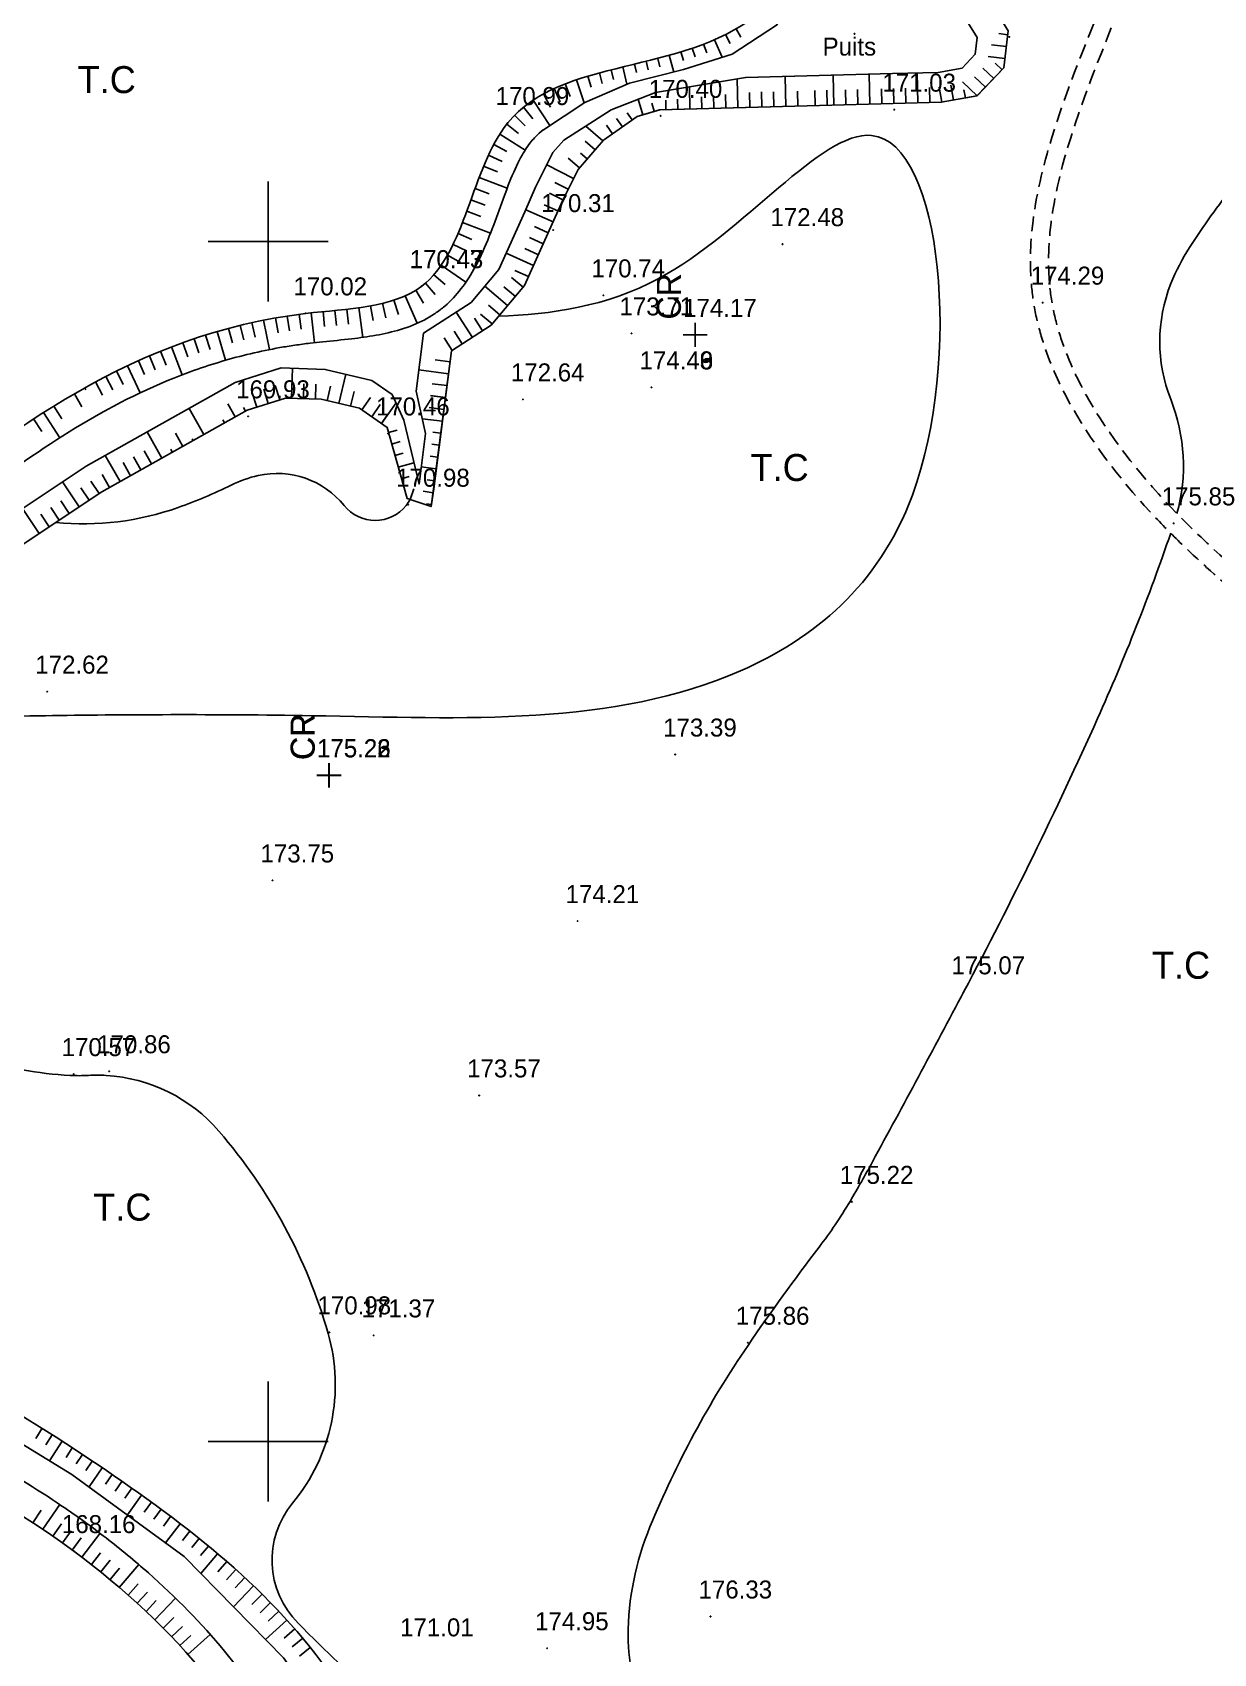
# Model space of a CAD drawing. Extents: x -83928 to -81707, y 15464 to 18601.
# Drawn here: x -83239.3 to -83042.4, y 16564.6 to 16834.9 of the extents above; entities that cross this region are included whole.
import ezdxf

# ---------------------------------------------------------------- set-up
doc = ezdxf.new("R2010")
doc.units = 0
doc.header["$MEASUREMENT"] = 0
doc.linetypes.add('ACAD_ISO03W100', pattern=[30, 12, -18])
doc.linetypes.add('INTERROMPU', pattern=[0.75, 0.5, -0.25])
doc.layers.add('ACCE', color=4, linetype='INTERROMPU', lineweight=25)
for name, color, linetype in [('ALT', 7, 'Continuous'), ('Carroyage 1', 7, 'Continuous'), ('CNiv_1', 1, 'Continuous'), ('CODE', 2, 'Continuous'), ('CONST', 7, 'Continuous'), ('ECOULEMENT', 160, 'ACAD_ISO03W100'), ('POINTS', 3, 'Continuous'), ('Talus', 5, 'Continuous')]:
    doc.layers.add(name, color=color, linetype=linetype)
doc.styles.add('TEXT', font='cyr2.shx')

# ---------------------------------------------------------------- blocks, each defined once
blk = doc.blocks.new('C16')
for p, q in [((-1, 0), (1, 0)), ((0, -1), (0, 1))]:
    blk.add_line(p, q)
at = {"style": 'TEXT'}
blk.add_text('CR', height=2, dxfattribs=at).set_placement((1.28, 1.19))

msp = doc.modelspace()

# ---------------------------------------------------------------- linework, layer by layer
at = {"extrusion": (0.003135, -0.012036, 0.999923)}
for p, q in [((-83128.81, 16782.44, 194.99), (-83128.81, 16786.44, 195.04)), ((-83126.81, 16784.44, 195.01), (-83130.81, 16784.44, 195.02)), ((-83189.86, 16709.02, 194.3), (-83189.86, 16713.02, 194.35)), ((-83189.86, 16709.02, 194.3), (-83189.86, 16713.02, 194.35)), ((-83189.85, 16708.99, 194.3), (-83189.85, 16712.99, 194.35)), ((-83189.85, 16708.99, 194.3), (-83189.85, 16712.99, 194.35)), ((-83189.84, 16709.04, 194.3), (-83189.84, 16713.04, 194.35)), ((-83189.84, 16709.04, 194.3), (-83189.84, 16713.04, 194.35)), ((-83187.86, 16711.02, 194.32), (-83191.86, 16711.02, 194.33)), ((-83187.86, 16711.02, 194.32), (-83191.86, 16711.02, 194.33)), ((-83187.85, 16710.99, 194.32), (-83191.85, 16710.99, 194.33)), ((-83187.85, 16710.99, 194.32), (-83191.85, 16710.99, 194.33)), ((-83187.84, 16711.04, 194.32), (-83191.84, 16711.04, 194.33)), ((-83187.84, 16711.04, 194.32), (-83191.84, 16711.04, 194.33))]:
    msp.add_line(p, q, dxfattribs=at)
at = {"layer": 'ACCE', "linetype": 'INTERROMPU', "ltscale": 5}
for points, knots in [([(-83062.38, 16836.34, 195.43), (-83065.25, 16829.14, 195.35), (-83068.12, 16821.89, 195.28), (-83071.54, 16809.69, 195.14), (-83072.53, 16804.73, 195.08), (-83072.96, 16797.66, 195), (-83072.96, 16795.54, 194.97), (-83072.68, 16791.71, 194.93), (-83072.46, 16790.01, 194.9), (-83071.79, 16786.62, 194.86), (-83071.35, 16784.94, 194.84), (-83069.76, 16779.95, 194.78), (-83068.32, 16776.69, 194.73), (-83063.01, 16766.86, 194.6), (-83058.18, 16760.6, 194.51), (-83051.34, 16753.2, 194.4), (-83049.68, 16751.5, 194.37), (-83046.32, 16748.23, 194.32), (-83044.62, 16746.65, 194.3), (-83039.49, 16742.03, 194.22), (-83036, 16739.12, 194.18), (-83030.36, 16734.49, 194.1), (-83028.2, 16732.74, 194.08), (-83021.75, 16727.46, 193.99), (-83017.46, 16723.87, 193.94), (-83006.93, 16715.14, 193.8), (-83000.67, 16710.01, 193.72), (-82991.37, 16702.9, 193.6), (-82988.47, 16700.76, 193.57), (-82982.59, 16696.59, 193.5), (-82979.61, 16694.57, 193.46), (-82970.6, 16688.63, 193.37), (-82964.48, 16684.86, 193.3), (-82952.06, 16677.47, 193.17), (-82945.76, 16673.85, 193.11), (-82939.47, 16670.24, 193.05)], [0.340268, 0.340268, 0.340268, 0.340268, 22.090575, 22.090575, 37.032625, 37.032625, 43.465616, 43.465616, 48.670202, 48.670202, 53.874789, 53.874789, 64.283962, 64.283962, 86.228506, 86.228506, 93.052523, 93.052523, 99.87654, 99.87654, 113.524575, 113.524575, 121.940084, 121.940084, 138.771101, 138.771101, 162.910485, 162.910485, 173.661716, 173.661716, 184.412946, 184.412946, 205.915408, 205.915408, 227.647852, 227.647852, 227.647852, 227.647852]), ([(-83059.44, 16835.61, 195.41), (-83062.51, 16827.91, 195.33), (-83065.55, 16820.25, 195.25), (-83068.8, 16808.07, 195.11), (-83069.64, 16803.46, 195.06), (-83069.95, 16796.8, 194.98), (-83069.91, 16794.67, 194.95), (-83069.53, 16790.9, 194.91), (-83069.26, 16789.24, 194.89), (-83068.49, 16785.95, 194.84), (-83068, 16784.3, 194.82), (-83066.24, 16779.41, 194.76), (-83064.69, 16776.19, 194.71), (-83059.03, 16766.51, 194.58), (-83053.97, 16760.31, 194.49), (-83043.19, 16749.2, 194.32), (-83037.5, 16744.31, 194.25), (-83029.5, 16737.72, 194.14), (-83027.27, 16735.91, 194.11), (-83022.11, 16731.7, 194.04), (-83019.2, 16729.28, 194.01), (-83013.36, 16724.43, 193.93), (-83010.44, 16721.99, 193.89), (-83001.63, 16714.74, 193.78), (-82995.71, 16709.97, 193.7), (-82986.92, 16703.4, 193.59), (-82984.17, 16701.42, 193.56), (-82978.6, 16697.56, 193.5), (-82975.79, 16695.67, 193.47), (-82967.26, 16690.13, 193.37), (-82961.46, 16686.59, 193.31), (-82949.76, 16679.66, 193.19), (-82943.86, 16676.27, 193.13), (-82937.96, 16672.88, 193.07)], [0, 0, 0, 0, 23.271761, 23.271761, 37.788358, 37.788358, 44.680007, 44.680007, 50.143404, 50.143404, 55.606802, 55.606802, 66.533596, 66.533596, 89.29283, 89.29283, 112.052063, 112.052063, 120.755352, 120.755352, 132.161263, 132.161263, 143.567173, 143.567173, 166.378995, 166.378995, 176.59449, 176.59449, 186.809984, 186.809984, 207.240973, 207.240973, 227.647852, 227.647852, 227.647852, 227.647852])]:
    msp.add_open_spline(points, degree=3, knots=knots, dxfattribs=at)
at = {"layer": 'Carroyage 1'}
for p, q in [((-83200, 16810), (-83200, 16790)), ((-83210, 16800), (-83190, 16800)), ((-83200, 16610), (-83200, 16590)), ((-83210, 16600), (-83190, 16600))]:
    msp.add_line(p, q, dxfattribs=at)
at = {"layer": 'CNiv_1'}
for points, elevation in [([(-83048.49, 16754.66, 0.162191), (-83049.53, 16773.71, -0.191092), (-83049.5, 16793, -0.048064), (-83046.39, 16799.04, -0.025749), (-83039, 16809.33, -0.253491)], 175), ([(-83180, 16768, -0.003653), (-83179.84, 16767.82, -0.003653)], 170), ([(-83176.37, 16757, -0.055328), (-83177, 16756, -0.478882), (-83187.31, 16755.99, 0.285432), (-83201.67, 16761, 0.060042), (-83206.16, 16759.41, -0.029775), (-83215, 16755.67, -0.11048), (-83235.4, 16753.19, -0.11048)], 170), ([(-83136.12, 16554.09, -0.143617), (-83140, 16567.5, -0.097126), (-83136.35, 16585.73, -0.052134), (-83120, 16616, -0.013473), (-83108.14, 16632.39, 0.02968), (-83103, 16640, 0.009333), (-83099.26, 16646.59, 0.002192), (-83084, 16675, 0.016698), (-83061.73, 16720.51, 0.023076), (-83049.54, 16751.39)], 175), ([(-83155.17, 16473.7, -0.01914), (-83167.14, 16529, -0.02761), (-83168.97, 16544.2, 0.144384), (-83170, 16547, 0.076084), (-83172.63, 16549.61, -0.0246), (-83181.5, 16556.75, -0.009017), (-83187.07, 16561.89, -0.006153), (-83195, 16569.67, -0.386251), (-83195.92, 16589.71, 0.24758), (-83190, 16618, 0.108236), (-83208.19, 16651.7, 0.203341), (-83227, 16661, 0.028378), (-83229.94, 16661, -0.027303), (-83233, 16661, -0.133708), (-83262.93, 16670.9, -0.204862), (-83274.5, 16688.5, -0.059532), (-83275.04, 16697.77, -0.074932), (-83273.5, 16705)], 170)]:
    msp.add_lwpolyline(points, format="xyb", dxfattribs=dict(at, elevation=elevation))
msp.add_open_spline([(-83161.54, 16787.58, -1.18), (-83152.97, 16787.84, -1.23), (-83128.21, 16791.31, 0.96), (-83089.88, 16842.36, -0.47), (-83082.11, 16755.45, 0.2), (-83128.37, 16718.36, -0.39), (-83182.42, 16721.38, 2.11), (-83242.96, 16721.06, -4.77), (-83260.62, 16720.4, 11.94), (-83266.65, 16719.95, 24.95)], degree=3, knots=[185.913164, 185.913164, 185.913164, 185.913164, 211.895094, 254.614391, 314.944306, 355.90358, 427.87171, 472.181306, 522.481281, 522.481281, 522.481281, 522.481281], dxfattribs=at)
at = {"layer": 'ECOULEMENT', "linetype": 'ByBlock', "extrusion": (0.000932032, -0.005533, 0.999984)}
for p, q in [((-83076.61, 16835.14, 8.3), (-83077.36, 16828.97, 8.27)), ((-83077.36, 16828.97, 8.27), (-83081.83, 16824.29, 8.25)), ((-83095.91, 16828.01, 8.28), (-83120.39, 16827.37, 8.3)), ((-83087.8, 16823.22, 8.25), (-83095.78, 16823.01, 8.25)), ((-83081.83, 16824.29, 8.25), (-83087.8, 16823.22, 8.25)), ((-83138.5, 16820.88, 8.28), (-83144.07, 16816.93, 8.26)), ((-83134.73, 16821.99, 8.28), (-83138.5, 16820.88, 8.28)), ((-83095.78, 16823.01, 8.25), (-83134.73, 16821.99, 8.28)), ((-83144.07, 16816.93, 8.26), (-83148.33, 16812.03, 8.24)), ((-83148.33, 16812.03, 8.24), (-83150.89, 16806.92, 8.21)), ((-83150.89, 16806.92, 8.21), (-83152.64, 16802.94, 8.19)), ((-83152.64, 16802.94, 8.19), (-83157.28, 16792.66, 8.14)), ((-83157.28, 16792.66, 8.14), (-83162.82, 16786.06, 8.11)), ((-83162.82, 16786.06, 8.11), (-83169.42, 16781.8, 8.09)), ((-83169.42, 16781.8, 8.09), (-83172.4, 16758.81, 7.97)), ((-83203.5, 16771.89, 8.07), (-83227.74, 16758.29, 8.02)), ((-83197.12, 16773.92, 8.07), (-83203.5, 16771.89, 8.07)), ((-83191.15, 16773.71, 8.07), (-83197.12, 16773.92, 8.07)), ((-83184.76, 16772.22, 8.05), (-83191.15, 16773.71, 8.07)), ((-83180.18, 16769.03, 8.03), (-83184.76, 16772.22, 8.05)), ((-83176.83, 16757.15, 7.96), (-83180.18, 16769.03, 8.03)), ((-83227.74, 16758.29, 8.02), (-83247.55, 16745.09, 7.96)), ((-83172.4, 16758.81, 7.97), (-83172.83, 16755.83, 7.95)), ((-83172.83, 16755.83, 7.95), (-83176.83, 16757.15, 7.96)), ((-83176.83, 16757.15, 7.96), (-83176.83, 16757.15, 7.96))]:
    msp.add_line(p, q, dxfattribs=at)
for points, elevation in [([(-83154.26, 16819.04), (-83147.33, 16823.58), (-83139.91, 16826.8), (-83130.88, 16829.06), (-83122.81, 16831.64), (-83115.39, 16836.47), (-83109.58, 16844.53), (-83109.26, 16852.26), (-83110.55, 16858.06), (-83112.81, 16864.51), (-83120.23, 16875.47), (-83129.18, 16886.02)], 24.94), ([(-83082.65, 16851.23), (-83082.23, 16843.66), (-83076.58, 16834.5), (-83077.33, 16828.33), (-83081.8, 16823.64), (-83087.77, 16822.58), (-83095.75, 16822.37), (-83134.7, 16821.35), (-83138.47, 16820.24)], -162.28), ([(-83087.64, 16850.95), (-83087.15, 16842.11), (-83081.76, 16833.37), (-83082.09, 16830.58), (-83084.29, 16828.28), (-83088.27, 16827.57), (-83095.88, 16827.37), (-83120.37, 16826.73)], -162.28), ([(-83150.7, 16816.26), (-83142.81, 16821.32), (-83135.39, 16824.22), (-83120.37, 16826.73)], -162.28), ([(-83138.47, 16820.24), (-83144.04, 16816.29), (-83148.3, 16811.39), (-83150.86, 16806.28), (-83152.61, 16802.3), (-83157.25, 16792.02), (-83162.79, 16785.42), (-83169.39, 16781.16), (-83172.38, 16758.17), (-83172.8, 16755.19), (-83176.8, 16756.51), (-83176.8, 16756.51), (-83180.15, 16768.39), (-83184.73, 16771.58), (-83191.12, 16773.07), (-83197.09, 16773.28), (-83203.47, 16771.25), (-83227.71, 16757.65), (-83247.52, 16744.45), (-83268.4, 16729.97), (-83320.48, 16693.72)], -162.28), ([(-83150.7, 16816.26), (-83152.49, 16814.19), (-83155.39, 16808.41), (-83157.18, 16804.33), (-83161.53, 16794.7), (-83166.13, 16789.21), (-83174.05, 16784.1), (-83175.31, 16774.45)], -162.28), ([(-83179.27, 16773.87), (-83182.66, 16776.23), (-83190.46, 16778.05), (-83197.78, 16778.31), (-83205.47, 16775.86), (-83230.33, 16761.92), (-83250.34, 16748.59), (-83271.25, 16734.08), (-83323.34, 16697.83)], -162.28), ([(-83179.27, 16773.87), (-83177.34, 16769.6), (-83174.82, 16758.94), (-83173.74, 16767.37), (-83175.31, 16774.45)], -162.28), ([(-83312.54, 16621.59), (-83283.81, 16617.57), (-83270.12, 16613.61), (-83252.12, 16605.7), (-83232.67, 16593.84), (-83213.94, 16580.17), (-83197.38, 16563.27), (-83189.31, 16551.9), (-83184.27, 16538.6), (-83183.19, 16523.13), (-83186.43, 16501.91), (-83188.23, 16489.32), (-83186.43, 16484.65), (-83180.3, 16476.74), (-83161.2, 16458.22), (-83161.2, 16455.35), (-83162.64, 16453.91), (-83181.36, 16451.75), (-83188.93, 16457.5), (-83195.41, 16459.3), (-83200.81, 16457.5), (-83207.29, 16451.75), (-83211.97, 16439.88), (-83215.93, 16428.01), (-83218.85, 16404.01)], -162.28)]:
    msp.add_lwpolyline(points, dxfattribs=dict(at, elevation=elevation))
at = {"layer": 'ECOULEMENT', "linetype": 'ByBlock'}
for points, knots in [([(-83231.14, 17000, 197.93), (-83200.61, 16961.43, 197.37), (-83163.48, 16914.92, 196.69), (-83105.77, 16852.96, 195.77), (-83125.72, 16827.05, 195.52), (-83164.9, 16832.87, 195.71), (-83167.56, 16789.06, 195.19), (-83247.47, 16788.18, 195.43), (-83281.69, 16714.69, 194.65), (-83374.05, 16701.39, 194.78), (-83364.95, 16668.76, 194.36), (-83359.1, 16647.79, 194.09)], [7.908375, 7.908375, 7.908375, 7.908375, 170.271753, 201.744415, 213.343907, 258.510006, 289.240422, 309.149666, 469.744028, 498.230383, 549.512614, 549.512614, 549.512614, 549.512614]), ([(-83231.14, 17000, 197.93), (-83200.61, 16961.43, 197.37), (-83163.48, 16914.92, 196.69), (-83105.77, 16852.96, 195.77), (-83125.72, 16827.05, 195.52), (-83164.9, 16832.87, 195.71), (-83167.56, 16789.06, 195.19), (-83247.47, 16788.18, 195.43), (-83281.69, 16714.69, 194.65), (-83374.05, 16701.39, 194.78), (-83364.95, 16668.76, 194.36), (-83359.1, 16647.79, 194.09)], [7.908375, 7.908375, 7.908375, 7.908375, 170.271753, 201.744415, 213.343907, 258.510006, 289.240422, 309.149666, 469.744028, 498.230383, 549.512614, 549.512614, 549.512614, 549.512614]), ([(-83154.12, 16818.65, 195.51), (-83154.13, 16818.64, 195.51), (-83154.13, 16818.63, 195.51), (-83154.61, 16818.26, 195.5), (-83155.03, 16817.87, 195.5), (-83155.67, 16817.21, 195.49), (-83155.91, 16816.96, 195.49), (-83156.39, 16816.36, 195.49), (-83156.65, 16816.02, 195.48), (-83157.16, 16815.25, 195.47), (-83157.41, 16814.84, 195.47), (-83158.31, 16813.27, 195.45), (-83158.92, 16811.95, 195.44), (-83160.11, 16809.06, 195.41), (-83160.68, 16807.5, 195.39), (-83161.85, 16804.25, 195.36), (-83162.46, 16802.57, 195.34), (-83163.8, 16799.2, 195.3), (-83164.54, 16797.51, 195.28), (-83166.13, 16794.58, 195.25), (-83166.92, 16793.31, 195.24), (-83168.64, 16791.09, 195.22), (-83169.53, 16790.13, 195.21), (-83171.06, 16788.81, 195.2), (-83171.61, 16788.39, 195.2), (-83172.74, 16787.64, 195.19), (-83173.31, 16787.29, 195.19), (-83175.21, 16786.29, 195.18), (-83176.56, 16785.77, 195.18), (-83179.28, 16784.94, 195.18), (-83180.65, 16784.63, 195.18), (-83183.37, 16784.14, 195.18), (-83184.72, 16783.95, 195.18), (-83187.71, 16783.61, 195.19), (-83189.32, 16783.46, 195.19), (-83191.6, 16783.22, 195.2), (-83192.3, 16783.15, 195.2), (-83193.85, 16782.97, 195.2), (-83194.7, 16782.85, 195.2), (-83196.39, 16782.6, 195.2), (-83197.22, 16782.47, 195.21), (-83199.71, 16782.03, 195.21), (-83201.33, 16781.69, 195.21), (-83206.14, 16780.55, 195.21), (-83209.25, 16779.62, 195.21), (-83218.47, 16776.33, 195.2), (-83224.33, 16773.5, 195.18), (-83235.66, 16766.9, 195.14), (-83241.13, 16763.13, 195.11), (-83251.93, 16755.04, 195.05), (-83257.26, 16750.7, 195.01), (-83268.02, 16741.86, 194.94), (-83273.46, 16737.35, 194.9), (-83284.72, 16728.54, 194.83), (-83290.54, 16724.25, 194.8), (-83302.84, 16716.32, 194.74), (-83309.32, 16712.68, 194.72), (-83318.11, 16708.76, 194.7), (-83319.99, 16707.98, 194.69), (-83323.54, 16706.61, 194.69), (-83325.21, 16706, 194.69), (-83328.52, 16704.89, 194.68), (-83330.16, 16704.38, 194.68), (-83335.15, 16702.95, 194.68), (-83338.48, 16702.16, 194.68), (-83343.96, 16700.77, 194.68), (-83346.18, 16700.18, 194.68), (-83350.23, 16698.9, 194.68), (-83352.06, 16698.21, 194.68), (-83354.29, 16697.1, 194.67), (-83354.93, 16696.74, 194.67), (-83356.02, 16696.02, 194.66), (-83356.48, 16695.68, 194.66), (-83357.47, 16694.82, 194.65), (-83357.96, 16694.27, 194.65), (-83358.84, 16693.06, 194.64), (-83359.23, 16692.39, 194.63), (-83359.89, 16690.89, 194.61), (-83360.18, 16690.07, 194.6), (-83360.63, 16688.25, 194.58), (-83360.8, 16687.25, 194.57), (-83361.14, 16684.04, 194.53), (-83361.13, 16681.6, 194.51), (-83360.67, 16676.25, 194.44), (-83360.23, 16673.35, 194.4), (-83359.04, 16667.25, 194.33), (-83358.29, 16664.06, 194.29), (-83356.61, 16657.49, 194.2), (-83355.68, 16654.12, 194.16), (-83354.58, 16650.19, 194.11), (-83354.43, 16649.66, 194.1), (-83354.29, 16649.13, 194.09)], [254.181157, 254.181157, 254.181157, 254.181157, 254.234902, 254.234902, 256.807474, 256.807474, 258.372978, 258.372978, 260.23433, 260.23433, 262.095682, 262.095682, 266.925055, 266.925055, 271.754428, 271.754428, 276.583801, 276.583801, 281.413174, 281.413174, 285.208765, 285.208765, 288.399955, 288.399955, 290.009131, 290.009131, 291.618307, 291.618307, 295.237822, 295.237822, 298.857338, 298.857338, 302.476854, 302.476854, 306.918177, 306.918177, 308.959153, 308.959153, 311.510376, 311.510376, 314.061599, 314.061599, 319.164045, 319.164045, 329.368937, 329.368937, 350.258204, 350.258204, 371.14747, 371.14747, 392.036736, 392.036736, 412.926003, 412.926003, 433.815269, 433.815269, 454.704535, 454.704535, 460.249327, 460.249327, 465.02062, 465.02062, 469.557659, 469.557659, 478.631737, 478.631737, 485.37404, 485.37404, 492.116343, 492.116343, 495.288811, 495.288811, 498.157063, 498.157063, 502.334214, 502.334214, 506.511365, 506.511365, 510.688515, 510.688515, 514.865666, 514.865666, 523.203077, 523.203077, 531.540488, 531.540488, 539.8779, 539.8779, 548.215311, 548.215311, 549.512614, 549.512614, 549.512614, 549.512614]), ([(-83636.04, 16784.1, 196.6), (-83634.16, 16780.03, 196.55), (-83632.29, 16775.99, 196.49), (-83627.7, 16766.56, 196.36), (-83624.95, 16761.27, 196.29), (-83620.65, 16754.22, 196.19), (-83619.27, 16752.12, 196.16), (-83616.8, 16748.66, 196.11), (-83615.72, 16747.26, 196.09), (-83613.51, 16744.57, 196.05), (-83612.36, 16743.29, 196.04), (-83608.81, 16739.59, 195.98), (-83606.28, 16737.33, 195.94), (-83599.82, 16732.41, 195.87), (-83595.72, 16729.89, 195.82), (-83586.51, 16725.37, 195.74), (-83581.41, 16723.36, 195.7), (-83573.32, 16720.81, 195.64), (-83570.82, 16720.09, 195.63), (-83566.29, 16718.9, 195.6), (-83564.32, 16718.42, 195.59), (-83560.24, 16717.49, 195.56), (-83558.13, 16717.03, 195.55), (-83552.11, 16715.77, 195.52), (-83548.14, 16714.96, 195.49), (-83540.36, 16713.2, 195.45), (-83536.56, 16712.26, 195.42), (-83530.86, 16710.46, 195.38), (-83528.8, 16709.72, 195.37), (-83524.92, 16708.02, 195.34), (-83523.1, 16707.08, 195.32), (-83520.37, 16705.22, 195.29), (-83519.36, 16704.42, 195.28), (-83517.51, 16702.59, 195.25), (-83516.68, 16701.57, 195.23), (-83515.45, 16699.51, 195.2), (-83515.01, 16698.52, 195.19), (-83514.37, 16696.42, 195.16), (-83514.18, 16695.32, 195.15), (-83514.11, 16693.58, 195.13), (-83514.13, 16692.95, 195.12), (-83514.23, 16691.83, 195.11), (-83514.3, 16691.34, 195.1), (-83514.48, 16690.39, 195.09), (-83514.59, 16689.93, 195.09), (-83515.08, 16688.12, 195.07), (-83515.57, 16686.84, 195.05), (-83516.64, 16684.35, 195.03), (-83517.23, 16683.14, 195.01), (-83518.39, 16680.77, 194.99), (-83518.97, 16679.61, 194.98), (-83520.03, 16677.39, 194.95), (-83520.51, 16676.33, 194.94), (-83521.1, 16674.8, 194.92), (-83521.27, 16674.29, 194.92), (-83521.64, 16673.06, 194.91), (-83521.79, 16672.35, 194.9), (-83521.99, 16670.98, 194.88), (-83522.03, 16670.32, 194.87), (-83522.01, 16668.63, 194.85), (-83521.87, 16667.62, 194.84), (-83521.33, 16665.59, 194.81), (-83520.93, 16664.56, 194.8), (-83519.86, 16662.48, 194.77), (-83519.19, 16661.41, 194.76), (-83517.59, 16659.26, 194.73), (-83516.66, 16658.17, 194.71), (-83513.51, 16654.89, 194.66), (-83510.94, 16652.7, 194.63), (-83505.19, 16648.33, 194.56), (-83502.01, 16646.15, 194.52), (-83495.37, 16641.8, 194.45), (-83491.91, 16639.62, 194.41), (-83486.57, 16636.19, 194.35), (-83484.68, 16634.97, 194.33), (-83481.68, 16632.97, 194.3), (-83480.55, 16632.2, 194.29), (-83478.34, 16630.66, 194.26), (-83477.25, 16629.89, 194.25), (-83474.05, 16627.58, 194.21), (-83471.99, 16626.05, 194.18), (-83465.98, 16621.48, 194.11), (-83462.22, 16618.51, 194.06), (-83454.59, 16612.57, 193.97), (-83450.76, 16609.66, 193.92), (-83443.21, 16604.52, 193.83), (-83439.51, 16602.3, 193.8), (-83433.94, 16599.68, 193.75), (-83432.11, 16598.93, 193.73), (-83428.96, 16597.84, 193.71), (-83427.65, 16597.45, 193.7), (-83424.97, 16596.79, 193.68), (-83423.6, 16596.5, 193.68), (-83419.39, 16595.81, 193.66), (-83416.45, 16595.56, 193.64), (-83407.4, 16595.31, 193.61), (-83400.98, 16595.84, 193.6), (-83387.81, 16597.77, 193.58), (-83381.04, 16599.17, 193.58), (-83371.49, 16601.38, 193.57), (-83368.67, 16602.06, 193.57), (-83363.06, 16603.43, 193.57), (-83360.27, 16604.12, 193.57), (-83351.93, 16606.17, 193.57), (-83346.42, 16607.5, 193.57), (-83336.29, 16609.65, 193.56), (-83331.69, 16610.52, 193.56), (-83323.43, 16611.72, 193.55), (-83319.79, 16612.13, 193.54), (-83313.78, 16612.55, 193.53), (-83311.42, 16612.65, 193.52), (-83306.69, 16612.71, 193.51), (-83304.32, 16612.66, 193.5), (-83297.2, 16612.31, 193.47), (-83292.45, 16611.79, 193.45), (-83278.25, 16609.4, 193.38), (-83268.85, 16606.69, 193.31), (-83255.62, 16601.22, 193.21), (-83251.57, 16599.31, 193.17), (-83243.09, 16594.81, 193.09), (-83238.67, 16592.14, 193.04), (-83231.88, 16587.53, 192.97), (-83229.43, 16585.76, 192.94), (-83224.62, 16582.04, 192.88), (-83222.25, 16580.09, 192.85), (-83215.38, 16574.02, 192.75), (-83211.09, 16569.66, 192.69), (-83203.5, 16560.41, 192.55), (-83200.2, 16555.52, 192.48), (-83196.5, 16548.1, 192.38), (-83195.5, 16545.76, 192.35), (-83193.94, 16541.26, 192.29), (-83193.35, 16539.1, 192.26), (-83192.41, 16534.36, 192.2), (-83192.13, 16531.81, 192.17), (-83191.95, 16526.72, 192.11), (-83192.06, 16524.17, 192.08), (-83192.8, 16517.25, 192), (-83193.76, 16512.88, 191.95), (-83196.35, 16504.23, 191.85), (-83197.97, 16499.93, 191.81), (-83201.62, 16491.37, 191.72), (-83203.65, 16487.11, 191.67), (-83208.76, 16476.78, 191.56), (-83211.93, 16470.72, 191.5), (-83217.85, 16458.68, 191.37), (-83220.61, 16452.71, 191.31), (-83223.49, 16445.03, 191.23), (-83224.11, 16443.25, 191.21), (-83225.26, 16439.68, 191.17), (-83225.8, 16437.89, 191.15), (-83227.29, 16432.5, 191.09), (-83228.14, 16428.88, 191.05), (-83230.61, 16416.86, 190.91), (-83231.78, 16408.36, 190.81), (-83232.96, 16399.74, 190.71)], [0, 0, 0, 0, 12.921922, 12.921922, 31.007344, 31.007344, 39.175766, 39.175766, 45.158972, 45.158972, 51.142179, 51.142179, 63.108591, 63.108591, 79.36852, 79.36852, 95.628448, 95.628448, 102.462963, 102.462963, 107.482534, 107.482534, 112.502105, 112.502105, 121.529669, 121.529669, 130.557233, 130.557233, 136.053573, 136.053573, 141.549912, 141.549912, 145.105644, 145.105644, 148.661377, 148.661377, 151.475291, 151.475291, 154.289206, 154.289206, 155.863305, 155.863305, 157.086562, 157.086562, 158.309819, 158.309819, 161.953134, 161.953134, 165.596448, 165.596448, 169.239763, 169.239763, 172.883078, 172.883078, 174.875795, 174.875795, 177.972295, 177.972295, 181.068795, 181.068795, 186.053798, 186.053798, 191.0388, 191.0388, 196.023803, 196.023803, 201.008806, 201.008806, 210.935564, 210.935564, 220.862323, 220.862323, 230.789081, 230.789081, 236.25587, 236.25587, 239.605583, 239.605583, 242.955297, 242.955297, 249.654723, 249.654723, 263.053576, 263.053576, 277.972828, 277.972828, 292.892079, 292.892079, 300.083353, 300.083353, 305.092885, 305.092885, 310.102416, 310.102416, 320.12148, 320.12148, 339.900943, 339.900943, 359.680405, 359.680405, 368.005418, 368.005418, 376.330431, 376.330431, 392.980457, 392.980457, 406.869599, 406.869599, 417.742702, 417.742702, 424.703575, 424.703575, 431.664447, 431.664447, 445.586192, 445.586192, 473.429682, 473.429682, 485.91182, 485.91182, 500.053504, 500.053504, 508.214076, 508.214076, 516.374648, 516.374648, 532.695791, 532.695791, 549.016934, 549.016934, 556.318908, 556.318908, 562.836698, 562.836698, 570.405635, 570.405635, 577.974571, 577.974571, 591.132953, 591.132953, 604.291334, 604.291334, 617.449715, 617.449715, 636.322466, 636.322466, 655.195218, 655.195218, 660.908099, 660.908099, 666.620981, 666.620981, 678.046745, 678.046745, 704.4386, 704.4386, 704.4386, 704.4386]), ([(-83315.77, 16627.36, 7.37), (-83303.43, 16626.01, 7.35), (-83271.03, 16622.47, 7.31), (-83227.04, 16596.85, 7.12), (-83191.11, 16568.38, 6.93), (-83178.08, 16538.82, 6.75), (-83177.21, 16516.68, 6.65), (-83182.17, 16500.65, 6.51), (-83183.15, 16486.9, 6.52), (-83178.64, 16482.7, 6.31), (-83176.17, 16480.39, 6.44), (-83176.12, 16480.34, 6.44)], [0, 0, 0, 0, 36.919966, 96.945893, 150.059575, 170.383995, 192.008874, 214.515589, 221.543905, 231.255579, 231.446515, 231.446515, 231.446515, 231.446515])]:
    msp.add_open_spline(points, degree=3, knots=knots, dxfattribs=at)
msp.add_spline([(-83640.58, 16782, 196.59), (-83619.17, 16743.6, 196.06), (-83563.77, 16713.17, 195.52), (-83519.21, 16692.4, 195.13), (-83526.23, 16675.17, 194.95), (-83484.25, 16628.67, 194.25), (-83428.06, 16592.41, 193.64), (-83367.59, 16597.18, 193.51), (-83309.91, 16607.67, 193.45), (-83232.38, 16581.68, 192.9), (-83197.77, 16535.71, 192.24), (-83227.83, 16447.67, 191.27), (-83237.92, 16400.42, 190.73)], degree=3, dxfattribs=at)
msp.add_spline([(-83640.58, 16782, 196.59), (-83619.17, 16743.6, 196.06), (-83563.77, 16713.17, 195.52), (-83519.21, 16692.4, 195.13), (-83526.23, 16675.17, 194.95), (-83484.25, 16628.67, 194.25), (-83428.06, 16592.41, 193.64), (-83367.59, 16597.18, 193.51), (-83309.91, 16607.67, 193.45), (-83232.38, 16581.68, 192.9), (-83197.77, 16535.71, 192.24), (-83227.83, 16447.67, 191.27), (-83237.92, 16400.42, 190.73)], degree=3, dxfattribs=at)
at = {"layer": 'POINTS', "extrusion": (0.002059, -0.012217, 0.999923)}
for centre in [(-83102.48, 16833.67, -182.42), (-83102.48, 16833.67, -182.42), (-83076.66, 16833.15, -182.42), (-83076.66, 16833.15, -182.42), (-83134.78, 16819.99, -182.42), (-83134.78, 16819.99, -182.42), (-83095.83, 16821.02, -182.42), (-83095.83, 16821.02, -182.42), (-83160.31, 16818.77, -182.42), (-83160.3, 16818.79, -182.42), (-83152.7, 16800.94, -182.42), (-83152.7, 16800.94, -182.42), (-83114.48, 16798.6, -182.42), (-83114.48, 16798.6, -182.42), (-83174.63, 16791.61, -182.42), (-83174.63, 16791.59, -182.42), (-83144.33, 16790.06, -182.42), (-83144.33, 16790.06, -182.42), (-83194.01, 16787.05, -182.42), (-83194, 16787.06, -182.42), (-83071.1, 16788.85, -182.42), (-83071.1, 16788.85, -182.42), (-83139.65, 16783.72, -182.42), (-83139.65, 16783.72, -182.42), (-83129.05, 16783.48, -182.42), (-83129.04, 16783.48, -182.42), (-83136.31, 16774.72, -182.42), (-83136.31, 16774.72, -182.42), (-83136.31, 16774.71, -182.42), (-83136.3, 16774.73, -182.42), (-83157.75, 16772.72, -182.42), (-83157.75, 16772.72, -182.42), (-83203.55, 16769.9, -182.42), (-83203.55, 16769.9, -182.42), (-83180.23, 16767.04, -182.42), (-83180.23, 16767.04, -182.42), (-83176.88, 16755.16, -182.42), (-83176.88, 16755.16, -182.42), (-83049.26, 16752.05, -182.42), (-83237.04, 16724, -182.42), (-83237.04, 16724, -182.42), (-83132.37, 16713.51, -182.42), (-83132.37, 16713.51, -182.42), (-83190.08, 16710.06, -182.42), (-83190.08, 16710.06, -182.42), (-83190.07, 16710.03, -182.42), (-83190.07, 16710.03, -182.42), (-83190.06, 16710.08, -182.42), (-83190.06, 16710.08, -182.42), (-83199.49, 16692.52, -182.42), (-83199.49, 16692.52, -182.42), (-83148.63, 16685.74, -182.42), (-83148.63, 16685.74, -182.42), (-83084.3, 16673.87, -182.42), (-83084.3, 16673.87, -182.42), (-83232.64, 16660.23, -182.42), (-83232.64, 16660.23, -182.42), (-83226.72, 16660.71, -182.42), (-83226.72, 16660.71, -182.42), (-83165.04, 16656.67, -182.42), (-83165.04, 16656.67, -182.42), (-83102.92, 16638.94, -182.42), (-83102.92, 16638.94, -182.42), (-83189.99, 16617.18, -182.42), (-83189.99, 16617.18, -182.42), (-83182.63, 16616.67, -182.42), (-83182.63, 16616.67, -182.42), (-83120.25, 16615.45, -182.42), (-83120.25, 16615.45, -182.42), (-83232.6, 16580.71, -182.42), (-83232.6, 16580.71, -182.42), (-83126.47, 16569.81, -182.42), (-83126.47, 16569.81, -182.42), (-83153.72, 16564.52, -182.42), (-83153.72, 16564.52, -182.42)]:
    msp.add_circle(centre, 0.05, dxfattribs=at)
at = {"layer": 'Talus', "linetype": 'ByBlock', "extrusion": (0.000932032, -0.005533, 0.999984)}
for p, q in [((-83123.76, 16834.5, 195.6), (-83123, 16833, 195.57)), ((-83122, 16835.46, 195.61), (-83121.2, 16834.09, 195.58)), ((-83076.69, 16834.49, 8.3), (-83078.17, 16834.67, 8.3)), ((-83131.21, 16831.61, 195.59), (-83130.78, 16830.2, 195.56)), ((-83129.3, 16832.22, 195.59), (-83128.83, 16830.82, 195.57)), ((-83127.42, 16832.9, 195.59), (-83126.88, 16831.48, 195.57)), ((-83125.57, 16833.65, 195.6), (-83124.29, 16830.72, 195.54)), ((-83076.93, 16832.51, 8.29), (-83079.41, 16832.81, 8.29)), ((-83142.83, 16828.63, 195.59), (-83142.42, 16827.03, 195.56)), ((-83140.89, 16829.11, 195.59), (-83140.18, 16826.22, 195.53)), ((-83138.95, 16829.59, 195.59), (-83138.61, 16828.18, 195.56)), ((-83137, 16830.06, 195.59), (-83136.66, 16828.66, 195.56)), ((-83135.06, 16830.55, 195.59), (-83134.7, 16829.15, 195.56)), ((-83133.13, 16831.06, 195.59), (-83132.36, 16828.25, 195.54)), ((-83079.04, 16827.21, 8.26), (-83080.85, 16828.93, 8.27)), ((-83077.17, 16830.52, 8.28), (-83079.97, 16830.86, 8.28)), ((-83077.66, 16828.65, 8.27), (-83078.81, 16829.76, 8.27)), ((-83150.47, 16826.28, 195.59), (-83149.66, 16824.19, 195.55)), ((-83148.59, 16826.97, 195.59), (-83147.29, 16823.11, 195.52)), ((-83146.69, 16827.57, 195.59), (-83146.13, 16825.73, 195.56)), ((-83144.76, 16828.12, 195.59), (-83144.29, 16826.38, 195.56)), ((-83129.68, 16822.12, 8.28), (-83129.78, 16825.8, 8.3)), ((-83121.69, 16822.33, 8.27), (-83121.81, 16827.13, 8.3)), ((-83113.69, 16822.54, 8.27), (-83113.82, 16827.54, 8.29)), ((-83105.69, 16822.75, 8.26), (-83105.82, 16827.75, 8.29)), ((-83099.69, 16822.91, 8.25), (-83099.82, 16827.91, 8.28)), ((-83091.7, 16823.12, 8.25), (-83091.82, 16828.12, 8.28)), ((-83085.73, 16823.59, 8.25), (-83086.17, 16826.05, 8.26)), ((-83081.8, 16824.31, 8.25), (-83084.24, 16826.64, 8.26)), ((-83080.42, 16825.76, 8.25), (-83082.23, 16827.49, 8.26)), ((-83155.82, 16823.58, 195.57), (-83153.02, 16819.36, 195.51)), ((-83154.1, 16824.61, 195.58), (-83152.9, 16822.42, 195.54)), ((-83152.31, 16825.51, 195.58), (-83151.31, 16823.32, 195.55)), ((-83137.56, 16821.15, 8.28), (-83138.32, 16823.73, 8.29)), ((-83135.64, 16821.72, 8.28), (-83136.05, 16823.09, 8.29)), ((-83133.68, 16822.01, 8.28), (-83133.72, 16823.58, 8.29)), ((-83131.68, 16822.07, 8.28), (-83131.73, 16823.77, 8.29)), ((-83127.68, 16822.17, 8.28), (-83127.74, 16824.15, 8.29)), ((-83125.68, 16822.23, 8.27), (-83125.74, 16824.35, 8.29)), ((-83123.68, 16822.28, 8.27), (-83123.74, 16824.54, 8.29)), ((-83119.69, 16822.38, 8.27), (-83119.75, 16824.88, 8.28)), ((-83117.69, 16822.44, 8.27), (-83117.75, 16824.94, 8.28)), ((-83115.69, 16822.49, 8.27), (-83115.75, 16824.99, 8.28)), ((-83111.69, 16822.59, 8.26), (-83111.75, 16825.09, 8.28)), ((-83108.78, 16822.67, 8.26), (-83108.84, 16825.17, 8.28)), ((-83106.78, 16822.72, 8.26), (-83106.84, 16825.22, 8.27)), ((-83103.69, 16822.81, 8.26), (-83103.76, 16825.3, 8.27)), ((-83101.69, 16822.86, 8.26), (-83101.76, 16825.36, 8.27)), ((-83097.69, 16822.96, 8.25), (-83097.76, 16825.46, 8.27)), ((-83095.69, 16823.02, 8.25), (-83095.76, 16825.52, 8.27)), ((-83093.7, 16823.07, 8.25), (-83093.76, 16825.57, 8.26)), ((-83089.7, 16823.17, 8.25), (-83089.76, 16825.68, 8.26)), ((-83087.7, 16823.24, 8.25), (-83088.14, 16825.72, 8.26)), ((-83083.76, 16823.94, 8.25), (-83084, 16825.29, 8.25)), ((-83158.91, 16821.06, 195.55), (-83157.13, 16819.3, 195.52)), ((-83157.43, 16822.4, 195.56), (-83155.85, 16820.46, 195.53)), ((-83140.95, 16819.14, 8.27), (-83141.93, 16820.53, 8.28)), ((-83139.32, 16820.3, 8.28), (-83140.16, 16821.49, 8.28)), ((-83161.38, 16817.92, 195.52), (-83157.16, 16815.25, 195.47)), ((-83160.23, 16819.56, 195.54), (-83158.26, 16818.02, 195.51)), ((-83144.18, 16816.8, 8.26), (-83147.03, 16819.27, 8.28)), ((-83142.58, 16817.99, 8.27), (-83143.59, 16819.41, 8.28)), ((-83162.38, 16816.19, 195.5), (-83160.18, 16815.02, 195.48)), ((-83145.5, 16815.29, 8.25), (-83147.14, 16816.72, 8.26)), ((-83164.07, 16812.57, 195.46), (-83161.76, 16811.61, 195.44)), ((-83163.27, 16814.4, 195.48), (-83161, 16813.35, 195.46)), ((-83149.08, 16810.53, 8.23), (-83153.56, 16812.77, 8.25)), ((-83148.12, 16812.27, 8.24), (-83150.01, 16813.91, 8.25)), ((-83146.81, 16813.78, 8.25), (-83147.94, 16814.76, 8.25)), ((-83164.81, 16810.71, 195.44), (-83160.14, 16808.92, 195.41)), ((-83149.98, 16808.74, 8.22), (-83152.21, 16809.86, 8.23)), ((-83166.19, 16806.96, 195.4), (-83163.84, 16806.1, 195.39)), ((-83165.51, 16808.84, 195.42), (-83163.16, 16807.98, 195.41)), ((-83150.87, 16806.95, 8.21), (-83153.11, 16808.07, 8.22)), ((-83166.88, 16805.08, 195.38), (-83164.53, 16804.21, 195.36)), ((-83152.49, 16803.29, 8.2), (-83157.06, 16805.31, 8.21)), ((-83151.68, 16805.12, 8.2), (-83153.97, 16806.13, 8.21)), ((-83167.59, 16803.21, 195.36), (-83162.93, 16801.39, 195.33)), ((-83153.31, 16801.47, 8.19), (-83155.59, 16802.49, 8.19)), ((-83169.17, 16799.54, 195.32), (-83166.92, 16798.45, 195.3)), ((-83168.34, 16801.36, 195.34), (-83166.05, 16800.37, 195.32)), ((-83154.95, 16797.82, 8.17), (-83157.23, 16798.85, 8.17)), ((-83154.13, 16799.64, 8.18), (-83156.41, 16800.67, 8.18)), ((-83171.15, 16796.06, 195.29), (-83167.03, 16793.24, 195.24)), ((-83170.1, 16797.76, 195.3), (-83167.92, 16796.53, 195.28)), ((-83155.77, 16796, 8.16), (-83160.33, 16798.05, 8.17)), ((-83172.37, 16794.48, 195.27), (-83170.48, 16792.84, 195.25)), ((-83157.5, 16792.4, 8.14), (-83159.45, 16794.04, 8.15)), ((-83156.6, 16794.17, 8.15), (-83158.87, 16795.2, 8.16)), ((-83177.16, 16790.96, 195.24), (-83175.13, 16786.39, 195.18)), ((-83175.39, 16791.89, 195.25), (-83174.08, 16789.76, 195.22)), ((-83173.78, 16793.07, 195.26), (-83172.15, 16791.18, 195.23)), ((-83160.07, 16789.34, 8.12), (-83163.9, 16792.55, 8.15)), ((-83158.78, 16790.87, 8.13), (-83160.7, 16792.48, 8.14)), ((-83192.84, 16788.12, 195.26), (-83192.29, 16783.15, 195.2)), ((-83190.85, 16788.32, 195.26), (-83190.6, 16785.84, 195.23)), ((-83188.86, 16788.52, 195.25), (-83188.61, 16786.04, 195.22)), ((-83186.87, 16788.74, 195.25), (-83186.59, 16786.25, 195.22)), ((-83184.89, 16788.99, 195.25), (-83184.2, 16784.04, 195.18)), ((-83182.91, 16789.3, 195.24), (-83182.47, 16786.84, 195.21)), ((-83180.96, 16789.71, 195.24), (-83180.37, 16787.28, 195.21)), ((-83179.03, 16790.25, 195.24), (-83178.26, 16787.87, 195.21)), ((-83165.95, 16784.04, 8.1), (-83168.65, 16788.24, 8.13)), ((-83162.64, 16786.27, 8.11), (-83164.61, 16787.93, 8.12)), ((-83161.35, 16787.8, 8.12), (-83163.27, 16789.41, 8.13)), ((-83206.59, 16785.54, 195.27), (-83205.94, 16783.13, 195.24)), ((-83204.65, 16786.04, 195.27), (-83204.06, 16783.61, 195.24)), ((-83202.7, 16786.49, 195.27), (-83202.16, 16784.05, 195.24)), ((-83200.75, 16786.9, 195.27), (-83199.77, 16782, 195.21)), ((-83198.78, 16787.27, 195.27), (-83198.35, 16784.81, 195.24)), ((-83196.81, 16787.59, 195.27), (-83196.43, 16785.12, 195.23)), ((-83194.83, 16787.88, 195.26), (-83194.5, 16785.4, 195.23)), ((-83164.26, 16785.13, 8.11), (-83165.62, 16787.23, 8.12)), ((-83214.22, 16783.15, 195.27), (-83213.38, 16780.8, 195.24)), ((-83212.33, 16783.81, 195.27), (-83211.54, 16781.44, 195.24)), ((-83210.43, 16784.43, 195.27), (-83209.68, 16782.04, 195.24)), ((-83208.52, 16785.01, 195.27), (-83207.12, 16780.21, 195.21)), ((-83169.31, 16781.87, 8.09), (-83170.66, 16783.98, 8.11)), ((-83167.63, 16782.96, 8.1), (-83168.98, 16785.06, 8.11)), ((-83221.63, 16780.15, 195.25), (-83220.6, 16777.87, 195.22)), ((-83219.8, 16780.95, 195.26), (-83218.82, 16778.65, 195.23)), ((-83217.96, 16781.72, 195.26), (-83217.02, 16779.41, 195.23)), ((-83216.1, 16782.46, 195.26), (-83214.31, 16777.79, 195.2)), ((-83169.66, 16779.95, 8.08), (-83172.14, 16780.27, 8.09)), ((-83227.03, 16777.53, 195.24), (-83225.88, 16775.31, 195.21)), ((-83225.25, 16778.43, 195.24), (-83224.14, 16776.19, 195.21)), ((-83223.45, 16779.31, 195.25), (-83221.31, 16774.79, 195.19)), ((-83196.12, 16773.89, 8.07), (-83195.94, 16778.88, 8.1)), ((-83188.2, 16773.02, 8.06), (-83187.06, 16777.89, 8.09)), ((-83169.92, 16777.97, 8.07), (-83174.88, 16778.61, 8.08)), ((-83232.29, 16774.64, 195.22), (-83231.04, 16772.48, 195.19)), ((-83230.55, 16775.63, 195.23), (-83230.37, 16775.3, 195.22)), ((-83228.8, 16776.6, 195.23), (-83227.61, 16774.4, 195.2)), ((-83201.88, 16772.41, 8.07), (-83202.64, 16774.79, 8.08)), ((-83199.98, 16773.01, 8.07), (-83200.73, 16775.4, 8.09)), ((-83198.07, 16773.62, 8.07), (-83198.83, 16776, 8.09)), ((-83194.12, 16773.82, 8.07), (-83194.03, 16776.31, 8.08)), ((-83192.12, 16773.74, 8.07), (-83192.03, 16776.24, 8.08)), ((-83190.15, 16773.48, 8.07), (-83189.58, 16775.91, 8.08)), ((-83186.25, 16772.57, 8.06), (-83185.68, 16775, 8.07)), ((-83170.18, 16775.99, 8.06), (-83172.66, 16776.31, 8.06)), ((-83235.72, 16772.59, 195.21), (-83234.41, 16770.46, 195.18)), ((-83234.01, 16773.63, 195.21), (-83233.98, 16773.58, 195.21)), ((-83210.74, 16767.83, 8.05), (-83213.19, 16772.19, 8.08)), ((-83205.51, 16770.77, 8.06), (-83206.73, 16772.95, 8.08)), ((-83203.76, 16771.74, 8.07), (-83204.08, 16772.32, 8.07)), ((-83184.38, 16771.95, 8.05), (-83182.95, 16774, 8.06)), ((-83182.73, 16770.81, 8.04), (-83181.31, 16772.86, 8.05)), ((-83181.09, 16769.67, 8.04), (-83178.68, 16773.14, 8.05)), ((-83170.69, 16772.02, 8.04), (-83173.17, 16772.34, 8.04)), ((-83170.43, 16774, 8.05), (-83172.91, 16774.32, 8.05)), ((-83170.43, 16774, 8.05), (-83172.83, 16774.31, 8.05)), ((-83170.69, 16772.02, 8.04), (-83172.73, 16772.28, 8.04)), ((-83239.1, 16770.44, 195.19), (-83237.73, 16768.35, 195.16)), ((-83237.42, 16771.52, 195.2), (-83234.73, 16767.31, 195.14)), ((-83207.25, 16769.79, 8.06), (-83207.53, 16770.29, 8.06)), ((-83181.09, 16769.67, 8.04), (-83180.02, 16771.21, 8.04)), ((-83170.95, 16770.04, 8.03), (-83174.31, 16770.47, 8.03)), ((-83217.72, 16763.92, 8.04), (-83220.16, 16768.28, 8.06)), ((-83214.23, 16765.87, 8.05), (-83215.45, 16768.05, 8.06)), ((-83212.48, 16766.85, 8.05), (-83212.64, 16767.12, 8.05)), ((-83208.99, 16768.81, 8.06), (-83209.03, 16768.87, 8.06)), ((-83179.94, 16768.18, 8.03), (-83178.51, 16768.58, 8.03)), ((-83179.39, 16766.25, 8.02), (-83178, 16766.65, 8.02)), ((-83171.21, 16768.05, 8.02), (-83172.53, 16768.22, 8.02)), ((-83224.69, 16760, 8.02), (-83227.14, 16764.36, 8.05)), ((-83221.2, 16761.96, 8.03), (-83222.43, 16764.14, 8.04)), ((-83219.46, 16762.94, 8.03), (-83220.68, 16765.12, 8.05)), ((-83215.97, 16764.89, 8.04), (-83216.24, 16765.38, 8.04)), ((-83178.85, 16764.33, 8), (-83177.5, 16764.71, 8)), ((-83171.72, 16764.09, 8), (-83172.97, 16764.25, 8)), ((-83171.46, 16766.07, 8.01), (-83172.72, 16766.23, 8.01)), ((-83226.44, 16759.02, 8.02), (-83227.66, 16761.2, 8.03)), ((-83222.95, 16760.98, 8.03), (-83224.17, 16763.16, 8.04)), ((-83178.31, 16762.4, 7.99), (-83175.69, 16763.14, 7.99)), ((-83171.98, 16762.1, 7.99), (-83174.48, 16762.43, 7.99)), ((-83231.49, 16755.79, 8.01), (-83234.26, 16759.95, 8.03)), ((-83229.83, 16756.9, 8.01), (-83231.21, 16758.98, 8.02)), ((-83228.16, 16758.01, 8.02), (-83229.55, 16760.09, 8.03)), ((-83177.77, 16760.48, 7.98), (-83176.5, 16760.84, 7.98)), ((-83176.31, 16756.98, 7.96), (-83175.71, 16758.81, 7.97)), ((-83172.5, 16758.14, 7.96), (-83174.14, 16758.37, 7.97)), ((-83172.23, 16760.12, 7.97), (-83173.49, 16760.28, 7.98)), ((-83238.15, 16751.36, 7.99), (-83240.92, 16755.52, 8.01)), ((-83234.82, 16753.58, 8), (-83236.21, 16755.66, 8.01)), ((-83233.15, 16754.68, 8), (-83234.54, 16756.77, 8.01)), ((-83176.31, 16756.98, 7.96), (-83176.04, 16757.79, 7.97)), ((-83174.41, 16756.35, 7.96), (-83174.4, 16756.39, 7.96)), ((-83172.78, 16756.16, 7.95), (-83173.59, 16756.27, 7.95)), ((-83236.48, 16752.47, 7.99), (-83237.87, 16754.55, 8)), ((-83237.69, 16602.17, 7.16), (-83238.74, 16600.49, 7.15)), ((-83236, 16601.1, 7.15), (-83237.06, 16599.44, 7.15)), ((-83234.32, 16600.02, 7.15), (-83236.43, 16596.75, 7.13)), ((-83232.64, 16598.93, 7.14), (-83233.69, 16597.33, 7.13)), ((-83230.97, 16597.83, 7.13), (-83232.01, 16596.26, 7.12)), ((-83229.31, 16596.72, 7.12), (-83230.37, 16595.14, 7.12)), ((-83227.65, 16595.6, 7.12), (-83229.84, 16592.39, 7.1)), ((-83226, 16594.47, 7.11), (-83227.12, 16592.85, 7.1)), ((-83224.36, 16593.33, 7.1), (-83225.5, 16591.69, 7.09)), ((-83222.72, 16592.18, 7.09), (-83223.88, 16590.54, 7.08)), ((-83221.09, 16591.03, 7.08), (-83223.45, 16587.73, 7.07)), ((-83239.22, 16586.44, 192.98), (-83237.85, 16588.54, 193)), ((-83237.55, 16585.34, 192.96), (-83234.75, 16589.49, 193)), ((-83219.46, 16589.86, 7.08), (-83220.66, 16588.21, 7.07)), ((-83217.85, 16588.68, 7.07), (-83219.06, 16587.04, 7.06)), ((-83235.9, 16584.21, 192.94), (-83234.47, 16586.26, 192.96)), ((-83216.25, 16587.48, 7.06), (-83217.46, 16585.86, 7.05)), ((-83214.65, 16586.27, 7.05), (-83217.09, 16583.09, 7.04)), ((-83234.26, 16583.06, 192.92), (-83232.81, 16585.09, 192.94)), ((-83232.65, 16581.88, 192.9), (-83231.16, 16583.89, 192.92)), ((-83231.05, 16580.68, 192.88), (-83228.02, 16584.67, 192.92)), ((-83213.07, 16585.05, 7.04), (-83214.29, 16583.49, 7.04)), ((-83211.51, 16583.8, 7.04), (-83212.72, 16582.29, 7.03)), ((-83209.95, 16582.54, 7.03), (-83211.26, 16580.96, 7.02)), ((-83229.46, 16579.46, 192.86), (-83227.92, 16581.43, 192.88)), ((-83227.89, 16578.22, 192.84), (-83226.33, 16580.17, 192.86)), ((-83208.42, 16581.26, 7.02), (-83211.19, 16577.97, 7)), ((-83206.9, 16579.96, 7.01), (-83208.36, 16578.27, 7)), ((-83226.35, 16576.95, 192.82), (-83224.75, 16578.88, 192.84)), ((-83224.82, 16575.66, 192.8), (-83221.57, 16579.46, 192.84)), ((-83205.4, 16578.64, 7), (-83206.93, 16576.92, 6.99)), ((-83203.91, 16577.3, 6.99), (-83205.52, 16575.56, 6.98)), ((-83223.31, 16574.35, 192.78), (-83221.65, 16576.23, 192.8)), ((-83221.82, 16573.02, 192.76), (-83220.13, 16574.86, 192.78)), ((-83202.45, 16575.93, 6.98), (-83205.77, 16572.44, 6.97)), ((-83201.02, 16574.54, 6.98), (-83202.72, 16572.81, 6.97)), ((-83220.35, 16571.66, 192.74), (-83218.64, 16573.48, 192.76)), ((-83218.91, 16570.27, 192.72), (-83215.42, 16573.85, 192.75)), ((-83199.6, 16573.12, 6.97), (-83201.35, 16571.42, 6.96)), ((-83217.49, 16568.86, 192.7), (-83215.71, 16570.62, 192.71)), ((-83216.1, 16567.43, 192.68), (-83214.29, 16569.16, 192.69)), ((-83196.86, 16570.21, 6.95), (-83200.42, 16566.99, 6.93)), ((-83198.22, 16571.68, 6.96), (-83199.99, 16570.02, 6.95)), ((-83214.73, 16565.97, 192.65), (-83212.89, 16567.66, 192.67)), ((-83213.39, 16564.48, 192.63), (-83209.64, 16567.79, 192.66)), ((-83195.53, 16568.72, 6.94), (-83197.31, 16567.17, 6.93)), ((-83194.24, 16567.19, 6.93), (-83196, 16565.73, 6.92)), ((-83192.98, 16565.64, 6.92), (-83194.79, 16564.21, 6.91))]:
    msp.add_line(p, q, dxfattribs=at)

# ---------------------------------------------------------------- block references
at = {"layer": 'CODE', "extrusion": (0.002059, -0.012217, 0.999923), "xscale": 1.99999999999534, "yscale": 1.999999999997677, "zscale": 1.999999999999939, "rotation": 89.99578307495825}
for p in [(-83129.04, 16783.48, -182.42), (-83190.08, 16710.06, -182.42), (-83190.08, 16710.06, -182.42), (-83190.07, 16710.03, -182.42), (-83190.07, 16710.03, -182.42), (-83190.06, 16710.08, -182.42), (-83190.06, 16710.08, -182.42)]:
    msp.add_blockref('C16', p, dxfattribs=at)

# ---------------------------------------------------------------- texts
at = {"extrusion": (0.003135, -0.012036, 0.999923), "style": 'TEXT'}
for p in [(-83131.4, 16784.99, -267.65), (-83192.45, 16711.57, -267.65), (-83192.45, 16711.57, -267.65), (-83192.44, 16711.54, -267.65), (-83192.44, 16711.54, -267.65), (-83192.43, 16711.59, -267.65), (-83192.43, 16711.59, -267.65)]:
    msp.add_text('CR', height=4, rotation=89.9965, dxfattribs=at).set_placement(p)
at = {"layer": 'ALT', "extrusion": (0.002059, -0.012217, 0.999923)}
for s, p in [('170.99', (-83162.3, 16821.79, -182.42)), ('170.40', (-83136.78, 16822.99, -182.42)), ('170.40', (-83136.78, 16822.99, -182.42)), ('171.03', (-83097.83, 16824.02, -182.42)), ('171.03', (-83097.83, 16824.02, -182.42)), ('170.31', (-83154.7, 16803.94, -182.42)), ('170.31', (-83154.7, 16803.94, -182.42)), ('172.48', (-83116.48, 16801.6, -182.42)), ('172.48', (-83116.48, 16801.6, -182.42)), ('170.47', (-83176.63, 16794.61, -182.42)), ('170.43', (-83176.63, 16794.59, -182.42)), ('170.74', (-83146.33, 16793.06, -182.42)), ('170.74', (-83146.33, 16793.06, -182.42)), ('170.02', (-83196, 16790.06, -182.42)), ('174.29', (-83073.1, 16791.85, -182.42)), ('174.29', (-83073.1, 16791.85, -182.42)), ('173.71', (-83141.65, 16786.72, -182.42)), ('173.71', (-83141.65, 16786.72, -182.42)), ('174.17', (-83131.05, 16786.48, -182.42)), ('174.17', (-83131.04, 16786.48, -182.42)), ('174.43', (-83138.31, 16777.72, -182.42)), ('174.43', (-83138.31, 16777.72, -182.42)), ('174.46', (-83138.31, 16777.71, -182.42)), ('174.49', (-83138.3, 16777.73, -182.42)), ('172.64', (-83159.75, 16775.72, -182.42)), ('172.64', (-83159.75, 16775.72, -182.42)), ('169.93', (-83205.55, 16772.9, -182.42)), ('169.93', (-83205.55, 16772.9, -182.42)), ('170.46', (-83182.23, 16770.04, -182.42)), ('170.46', (-83182.23, 16770.04, -182.42)), ('170.98', (-83178.88, 16758.16, -182.42)), ('170.98', (-83178.88, 16758.16, -182.42)), ('175.85', (-83051.26, 16755.05, -182.42)), ('172.62', (-83239.04, 16727, -182.42)), ('172.62', (-83239.04, 16727, -182.42)), ('173.39', (-83134.37, 16716.51, -182.42)), ('173.39', (-83134.37, 16716.51, -182.42)), ('175.23', (-83192.08, 16713.06, -182.42)), ('175.23', (-83192.08, 16713.06, -182.42)), ('175.22', (-83192.07, 16713.03, -182.42)), ('175.22', (-83192.07, 16713.03, -182.42)), ('175.26', (-83192.06, 16713.08, -182.42)), ('175.26', (-83192.06, 16713.08, -182.42)), ('173.75', (-83201.49, 16695.52, -182.42)), ('173.75', (-83201.49, 16695.52, -182.42)), ('174.21', (-83150.63, 16688.74, -182.42)), ('174.21', (-83150.63, 16688.74, -182.42)), ('175.07', (-83086.3, 16676.87, -182.42)), ('175.07', (-83086.3, 16676.87, -182.42)), ('170.57', (-83234.64, 16663.23, -182.42)), ('170.57', (-83234.64, 16663.23, -182.42)), ('170.86', (-83228.72, 16663.71, -182.42)), ('170.86', (-83228.72, 16663.71, -182.42)), ('173.57', (-83167.04, 16659.68, -182.42)), ('173.57', (-83167.04, 16659.68, -182.42)), ('175.22', (-83104.92, 16641.94, -182.42)), ('175.22', (-83104.92, 16641.94, -182.42)), ('170.98', (-83191.99, 16620.18, -182.42)), ('170.98', (-83191.99, 16620.18, -182.42)), ('171.37', (-83184.63, 16619.67, -182.42)), ('171.37', (-83184.63, 16619.67, -182.42)), ('175.86', (-83122.25, 16618.45, -182.42)), ('175.86', (-83122.25, 16618.45, -182.42)), ('168.16', (-83234.6, 16583.71, -182.42)), ('168.16', (-83234.6, 16583.71, -182.42)), ('176.33', (-83128.47, 16572.81, -182.42)), ('176.33', (-83128.47, 16572.81, -182.42)), ('171.01', (-83178.22, 16566.5, -182.42)), ('171.01', (-83178.22, 16566.5, -182.42)), ('174.95', (-83155.72, 16567.52, -182.42)), ('174.95', (-83155.72, 16567.52, -182.42))]:
    msp.add_text(s, height=3, rotation=359.9958, dxfattribs=at).set_placement(p)
at = {"layer": 'CONST', "linetype": 'ByBlock', "extrusion": (0.000932032, -0.005533, 0.999984)}
for s, height, p in [('Puits', 3, (-83107.54, 16830.37, -162.28)), ('T.C', 4.5, (-83231.72, 16824.11, -162.28)), ('T.C', 4.5, (-83119.55, 16759.45, -162.28)), ('T.C', 4.5, (-83052.63, 16676.47, -162.28)), ('T.C', 4.5, (-83229.12, 16636.15, -162.28))]:
    msp.add_text(s, height=height, rotation=0.0032, dxfattribs=at).set_placement(p)

doc.saveas('drawing.dxf')
